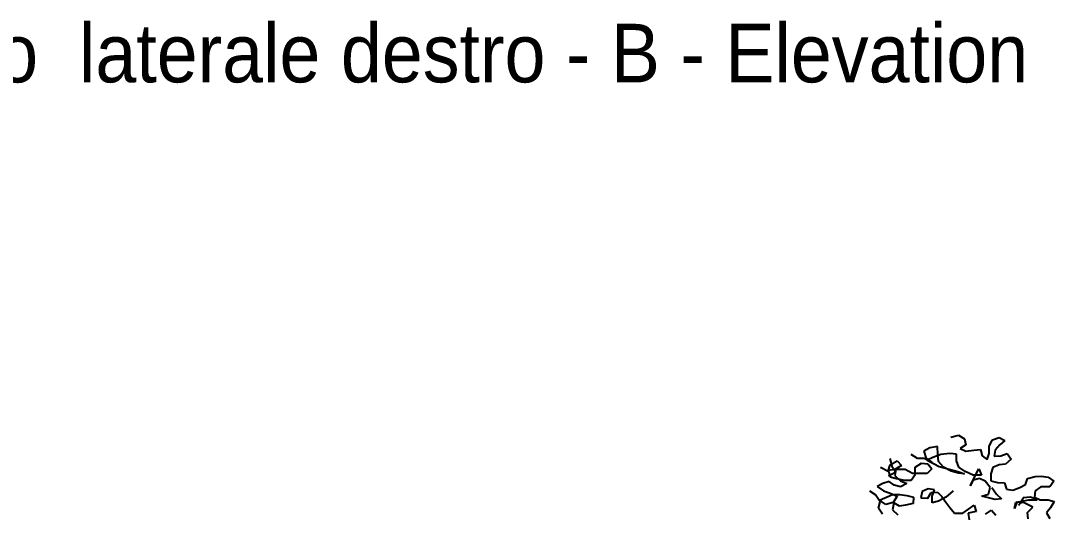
# Model space of a CAD drawing. Header units: millimetres. Extents: x 2810.5 to 2848.4, y 1624.4 to 1676.1.
# Drawn here: x 2837.55 to 2843.48, y 1642.93 to 1645.75 of the extents above; entities that cross this region are included whole.
import ezdxf

# ---------------------------------------------------------------- set-up
doc = ezdxf.new("R2010")
doc.units = ezdxf.units.MM
doc.layers.add('SCRITTE_txt', color=7, linetype='Continuous')
doc.layers.add('VERDE_ALBERI', color=104, linetype='Continuous')
doc.styles.get("Standard").update_dxf_attribs({"font": 'arial.ttf'})

msp = doc.modelspace()

# ---------------------------------------------------------------- linework, layer by layer
at = {"layer": 'VERDE_ALBERI'}
for p, q in [((2842.8847, 1643.3635), (2842.9271, 1643.3734)), ((2842.9271, 1643.3734), (2842.9629, 1643.3538)), ((2842.9629, 1643.3538), (2842.9695, 1643.318)), ((2843.1225, 1643.3475), (2843.1616, 1643.3605)), ((2843.1616, 1643.3605), (2843.1942, 1643.3443)), ((2842.7643, 1643.3016), (2842.7285, 1643.282)), ((2842.8066, 1643.3081), (2842.7643, 1643.3016)), ((2842.8099, 1643.2625), (2842.8066, 1643.3081)), ((2842.9695, 1643.318), (2842.9369, 1643.2985)), ((2842.9369, 1643.2985), (2842.9695, 1643.2822)), ((2843.0151, 1643.2888), (2843.0542, 1643.292)), ((2843.0542, 1643.292), (2843.064, 1643.2562)), ((2843.103, 1643.3116), (2843.1225, 1643.3475)), ((2843.103, 1643.2693), (2843.103, 1643.3116)), ((2843.1649, 1643.3182), (2843.1388, 1643.2889)), ((2843.1942, 1643.3443), (2843.1649, 1643.3182)), ((2842.5331, 1643.2395), (2842.5462, 1643.1971)), ((2842.6927, 1643.2396), (2842.6568, 1643.2624)), ((2842.7318, 1643.2396), (2842.6927, 1643.2396)), ((2842.7285, 1643.282), (2842.7415, 1643.2397)), ((2842.7741, 1643.2201), (2842.7318, 1643.2396)), ((2842.7415, 1643.2397), (2842.7741, 1643.2201)), ((2842.7806, 1643.2462), (2842.7481, 1643.2299)), ((2842.8262, 1643.2625), (2842.7806, 1643.2462)), ((2842.8132, 1643.2234), (2842.8099, 1643.2625)), ((2842.8783, 1643.2691), (2842.8262, 1643.2625)), ((2842.9174, 1643.2659), (2842.8783, 1643.2691)), ((2842.9174, 1643.2268), (2842.9174, 1643.2659)), ((2842.9695, 1643.2822), (2843.0151, 1643.2888)), ((2843.064, 1643.2562), (2843.0933, 1643.2335)), ((2843.0933, 1643.2335), (2843.103, 1643.2693)), ((2843.1388, 1643.2889), (2843.1324, 1643.253)), ((2843.1324, 1643.253), (2843.1714, 1643.2563)), ((2843.1714, 1643.2563), (2843.2073, 1643.2694)), ((2843.2301, 1643.2368), (2843.1975, 1643.2075)), ((2843.2073, 1643.2694), (2843.2301, 1643.2368)), ((2842.481, 1643.1906), (2842.5234, 1643.1678)), ((2842.5234, 1643.1678), (2842.5364, 1643.2036)), ((2842.5625, 1643.1776), (2842.5234, 1643.1711)), ((2842.5364, 1643.2036), (2842.5755, 1643.2265)), ((2842.5462, 1643.1971), (2842.569, 1643.1613)), ((2842.6015, 1643.2004), (2842.5625, 1643.1776)), ((2842.569, 1643.1776), (2842.5625, 1643.1418)), ((2842.6211, 1643.1777), (2842.569, 1643.1776)), ((2842.5755, 1643.2265), (2842.6015, 1643.2004)), ((2842.6635, 1643.1549), (2842.6211, 1643.1777)), ((2842.6797, 1643.1907), (2842.7155, 1643.2136)), ((2842.6798, 1643.1484), (2842.6797, 1643.1907)), ((2842.7155, 1643.2136), (2842.7513, 1643.2103)), ((2842.7481, 1643.2299), (2842.8165, 1643.1941)), ((2842.7742, 1643.1811), (2842.7481, 1643.155)), ((2842.7513, 1643.2103), (2842.7742, 1643.1811)), ((2842.8426, 1643.1909), (2842.8132, 1643.2234)), ((2842.8165, 1643.1941), (2842.8817, 1643.1779)), ((2842.8849, 1643.1681), (2842.8426, 1643.1909)), ((2842.8817, 1643.1779), (2842.924, 1643.1649)), ((2842.9305, 1643.191), (2842.9174, 1643.2268)), ((2842.9663, 1643.1649), (2842.9305, 1643.191)), ((2842.9957, 1643.0836), (2843.0445, 1643.1813)), ((2843.0445, 1643.1813), (2843.0608, 1643.1455)), ((2843.1259, 1643.1879), (2843.1129, 1643.1521)), ((2843.1617, 1643.2042), (2843.1259, 1643.1879)), ((2843.1975, 1643.2075), (2843.1617, 1643.2042)), ((2842.5234, 1643.1711), (2842.5365, 1643.1352)), ((2842.569, 1643.1613), (2842.5267, 1643.1385)), ((2842.5365, 1643.1352), (2842.5723, 1643.1255)), ((2842.5625, 1643.1418), (2842.5951, 1643.1125)), ((2842.5723, 1643.1255), (2842.6179, 1643.1158)), ((2842.6179, 1643.1158), (2842.657, 1643.1158)), ((2842.657, 1643.1158), (2842.6798, 1643.1484)), ((2842.7481, 1643.155), (2842.6635, 1643.1549)), ((2842.9273, 1643.1551), (2842.8849, 1643.1681)), ((2842.924, 1643.1649), (2842.9631, 1643.1519)), ((2842.9631, 1643.1519), (2842.9273, 1643.1551)), ((2843.012, 1643.1454), (2842.9663, 1643.1649)), ((2843.012, 1643.1161), (2842.9957, 1643.0836)), ((2843.0608, 1643.1455), (2843.012, 1643.1454)), ((2843.0478, 1643.1259), (2843.012, 1643.1161)), ((2843.0804, 1643.1097), (2843.0478, 1643.1259)), ((2843.1129, 1643.1521), (2843.113, 1643.113)), ((2843.3116, 1643.0904), (2843.3246, 1643.1262)), ((2843.3246, 1643.1262), (2843.367, 1643.136)), ((2843.367, 1643.136), (2843.4028, 1643.1393)), ((2843.4028, 1643.1393), (2843.4419, 1643.1328)), ((2843.4419, 1643.1328), (2843.4745, 1643.11)), ((2842.4942, 1643.0961), (2842.4616, 1643.0798)), ((2842.4616, 1643.0798), (2842.4975, 1643.0538)), ((2842.53, 1643.1092), (2842.4942, 1643.0961)), ((2842.5593, 1643.0864), (2842.53, 1643.1092)), ((2842.5951, 1643.0767), (2842.5593, 1643.0864)), ((2842.5951, 1643.1125), (2842.6309, 1643.0962)), ((2842.6309, 1643.0962), (2842.5951, 1643.0767)), ((2842.7547, 1643.067), (2842.7189, 1643.0507)), ((2842.7906, 1643.0606), (2842.7547, 1643.067)), ((2842.7776, 1643.0247), (2842.7906, 1643.0606)), ((2843.1097, 1643.0739), (2843.0804, 1643.1097)), ((2843.1, 1643.0348), (2843.1097, 1643.0739)), ((2843.113, 1643.113), (2843.152, 1643.1032)), ((2843.1195, 1643.0739), (2843.1456, 1643.0348)), ((2843.152, 1643.1032), (2843.1911, 1643.1)), ((2843.1911, 1643.1), (2843.2042, 1643.0642)), ((2843.2042, 1643.0642), (2843.24, 1643.0577)), ((2843.24, 1643.0577), (2843.2791, 1643.074)), ((2843.2791, 1643.074), (2843.3116, 1643.0904)), ((2843.3996, 1643.0774), (2843.367, 1643.0546)), ((2843.4517, 1643.0775), (2843.3996, 1643.0774)), ((2843.4745, 1643.11), (2843.4517, 1643.0775)), ((2842.4519, 1643.0309), (2842.4193, 1643.0537)), ((2842.478, 1642.9919), (2842.4519, 1643.0309)), ((2842.4747, 1643.0017), (2842.5496, 1643.0343)), ((2842.5106, 1642.9756), (2842.4747, 1643.0017)), ((2842.4975, 1643.0538), (2842.5365, 1643.0408)), ((2842.5365, 1643.0408), (2842.5756, 1643.0245)), ((2842.5496, 1643.0343), (2842.5919, 1643.0343)), ((2842.5756, 1643.0245), (2842.5529, 1642.9887)), ((2842.5919, 1643.0343), (2842.631, 1643.0279)), ((2842.631, 1643.0279), (2842.6701, 1643.0181)), ((2842.6701, 1643.0181), (2842.6669, 1642.9823)), ((2842.7189, 1643.0507), (2842.7124, 1643.0149)), ((2842.7124, 1643.0149), (2842.7515, 1643.0117)), ((2842.7515, 1643.0117), (2842.771, 1643.0443)), ((2842.771, 1643.0443), (2842.8069, 1643.0476)), ((2842.7776, 1642.9856), (2842.7776, 1643.0247)), ((2842.8134, 1642.9955), (2842.7776, 1642.9856)), ((2842.8069, 1643.0476), (2842.8329, 1643.0215)), ((2842.8557, 1643.0183), (2842.8134, 1642.9955)), ((2842.8329, 1643.0215), (2842.8558, 1642.989)), ((2842.8981, 1643.0542), (2842.8557, 1643.0183)), ((2843.0609, 1643.025), (2843.1, 1643.0348)), ((2843.1391, 1643.0055), (2843.0609, 1643.025)), ((2843.1749, 1643.0088), (2843.1391, 1643.0055)), ((2843.1456, 1643.0348), (2843.1749, 1643.0088)), ((2843.2564, 1642.9893), (2843.2922, 1642.9959)), ((2843.2987, 1643.0154), (2843.2824, 1642.9829)), ((2843.2922, 1642.9959), (2843.3313, 1643.0024)), ((2843.341, 1643.0187), (2843.2987, 1643.0154)), ((2843.3313, 1643.0024), (2843.3801, 1643.0025)), ((2843.3801, 1643.0025), (2843.341, 1643.0187)), ((2843.367, 1643.0546), (2843.3638, 1643.0188)), ((2843.3638, 1643.0188), (2843.3964, 1643.0025)), ((2843.3964, 1643.0025), (2843.442, 1643.0025)), ((2843.442, 1643.0025), (2843.4778, 1642.9928)), ((2842.4682, 1642.9561), (2842.478, 1642.9919)), ((2842.4911, 1642.9202), (2842.4682, 1642.9561)), ((2842.5529, 1642.9887), (2842.5106, 1642.9756)), ((2842.5561, 1642.9854), (2842.5497, 1642.9464)), ((2842.5497, 1642.9464), (2842.579, 1642.9171)), ((2842.5887, 1642.9659), (2842.5561, 1642.9854)), ((2842.6245, 1642.9725), (2842.5887, 1642.9659)), ((2842.6669, 1642.9823), (2842.6245, 1642.9725)), ((2842.8558, 1642.989), (2842.8786, 1642.9597)), ((2842.8786, 1642.9597), (2842.9047, 1642.9271)), ((2842.9535, 1642.9272), (2843.0186, 1642.9728)), ((2843.0284, 1642.937), (2842.9828, 1642.9272)), ((2843.0186, 1642.9728), (2843.0284, 1642.937)), ((2843.0838, 1642.9208), (2843.1164, 1642.9436)), ((2843.1164, 1642.9436), (2843.1424, 1642.9143)), ((2843.2629, 1642.9893), (2843.2499, 1642.9535)), ((2843.2499, 1642.9535), (2843.2564, 1642.9893)), ((2843.3052, 1642.9861), (2843.2629, 1642.9893)), ((2843.2824, 1642.9829), (2843.2727, 1642.9698)), ((2843.3541, 1642.9601), (2843.3052, 1642.9861)), ((2843.3248, 1642.9308), (2843.3541, 1642.9601)), ((2843.4551, 1642.957), (2843.4323, 1642.9276)), ((2843.4778, 1642.9928), (2843.4551, 1642.957)), ((2842.9047, 1642.9271), (2842.9535, 1642.9272)), ((2842.9828, 1642.9272), (2842.9894, 1642.8881)), ((2843.3281, 1642.895), (2843.3248, 1642.9308)), ((2843.4323, 1642.9276), (2843.4519, 1642.8951))]:
    msp.add_line(p, q, dxfattribs=at)

# ---------------------------------------------------------------- texts
at = {"layer": 'SCRITTE_txt', "insert": (2835.8383, 1645.7338), "char_height": 0.336, "attachment_point": 1}
msp.add_mtext_dynamic_manual_height_columns('{\\W0.9;Prospetto  laterale destro - B - Elevation}', width=8.643969, gutter_width=12.5, heights=[0], dxfattribs=at)

doc.saveas('drawing.dxf')
